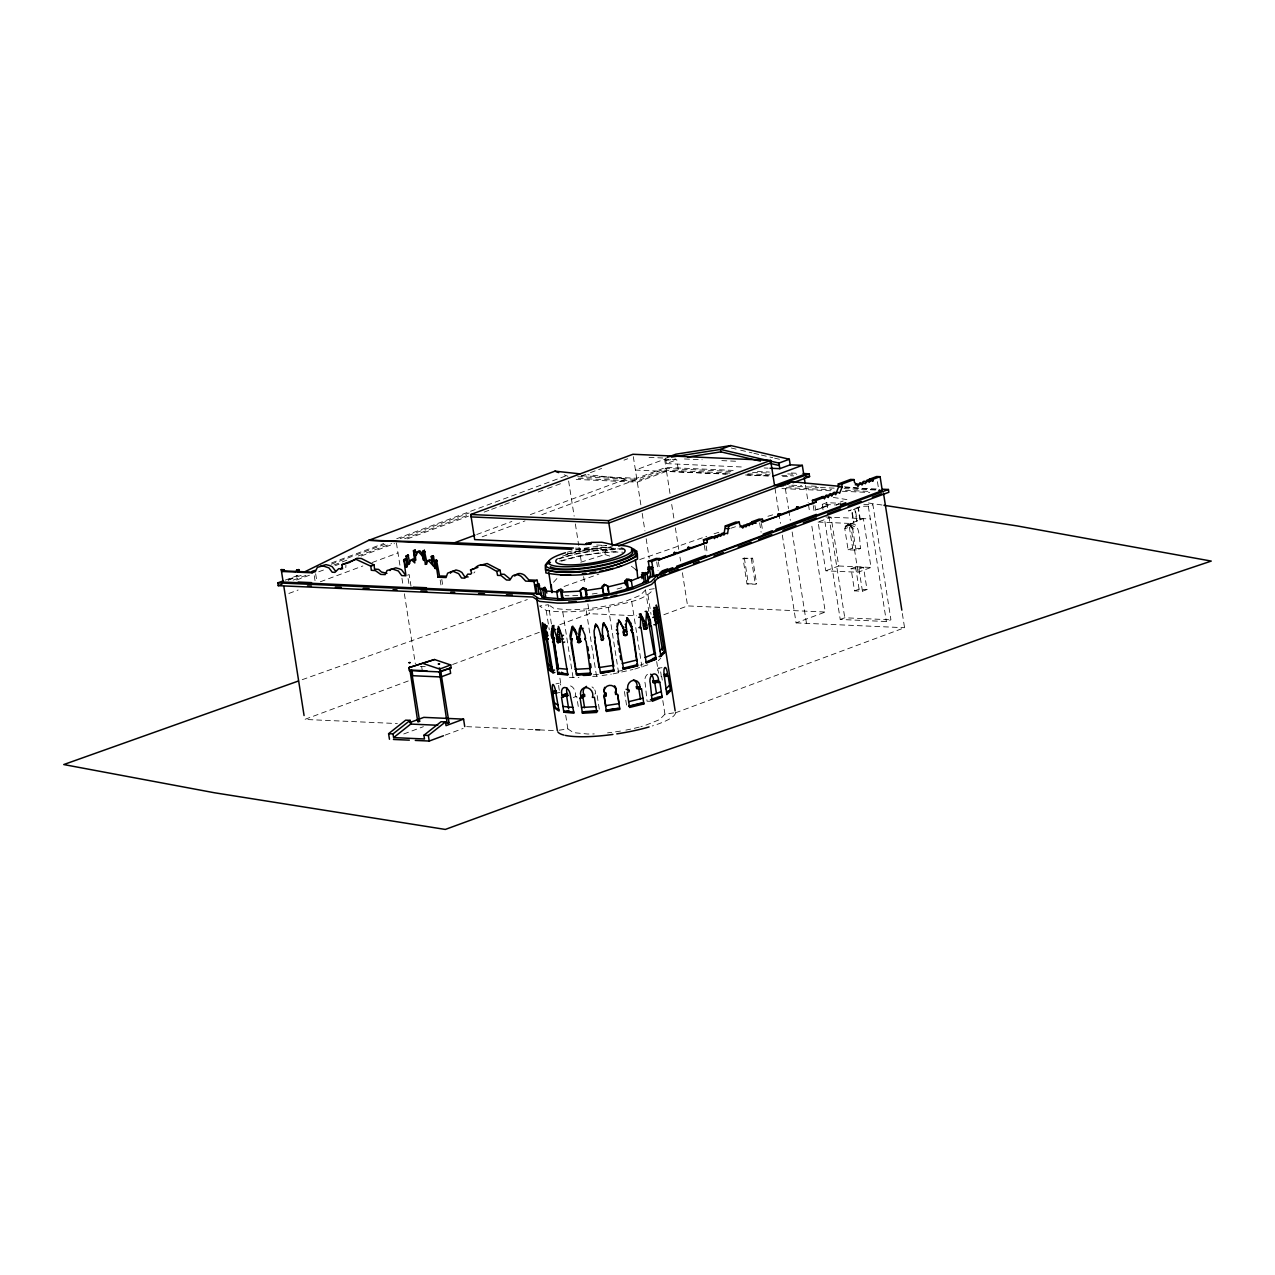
<?xml version="1.0" encoding="UTF-8"?>
<svg xmlns="http://www.w3.org/2000/svg" width="1275" height="1275" viewBox="0 0 1275 1275"><rect width="100%" height="100%" fill="white"/><g stroke="black" fill="none" stroke-linecap="round" stroke-linejoin="round"><path stroke-width="0.75" stroke-dasharray="5 3.75" d="M844.799 528.742L846.01 525.714C860.577 516.008 859.254 540.6 860.561 548.473L856.019 550.147L848.098 549.796L844.799 528.742L849.341 527.053L849.532 525.3L851.923 523.387M580.747 562.227L605.003 554.545L605.641 550.832L613.1 548.075M345.812 567.598L345.939 565.192M473.886 573.017L474.906 571.837M553.525 582.277L557.048 578.404M654.282 588.683L645.485 590.006L640.162 595.393L626.328 600.987A47.781 9.69 -8.9 0 1 568.076 609.801L554.019 608.43L549.796 605.641M551.422 624.017L548.393 604.701L539.596 606.023L546.226 610.438C566.913 613.642 587.871 610.805 608.35 607.378C623.252 602.613 641.883 602.167 653.023 589.942M658.298 660.689L660.801 658.155M673.742 712.884L664.944 714.207L659.621 719.594L645.788 725.188A47.781 9.69 -8.9 0 1 640.879 726.623M823.044 509.729L822.216 504.358L836.384 504.996L838.775 503.625M288.166 579.966L296.932 575.663M594.819 694.03L595.584 693.712A6.789 5.961 58.6 0 0 594.74 689.839M640.066 665.247L643.524 663.861M634.807 669.056L649.23 664.355M285.233 580.125L298.238 575.296M331.691 562.865L383.727 543.533M396.748 538.703L567.726 475.193M288.277 580.141L301.33 575.296M331.149 564.219L387.074 543.453M400.127 538.608L469.104 512.98M293.107 580.141L306.112 575.312M333.986 564.968L347.007 560.123M358.147 555.996L391.6 543.564M404.621 538.735L467.797 515.259M296.549 580.013L309.49 575.216M318.75 571.774L324.296 569.718M335.389 565.59L339.086 564.219M361.287 555.98L394.565 543.612M407.506 538.815L468.515 516.152M484.181 512.072L489.775 510M491.64 509.299L502.828 505.155M504.693 504.454L515.881 500.31M538.241 491.991L545.7 489.233M547.565 488.532L562.482 483.002M581.129 476.069L588.572 473.296M590.437 472.611L601.625 468.451M624.001 460.148L627.73 458.761M288.867 593.449L298.111 590.022M320.312 581.783L362.849 565.972M372.093 562.546L397.991 552.92M678.204 469.041L676.738 459.749L664.626 459.223L635.412 470.061L725.905 474.093M665.486 458.044L666.363 463.622L676.738 459.749M476.738 534.512L511.865 521.459M530.352 514.606L626.471 478.89L587.823 474.714M581.528 475.814L636.687 478.268L665.901 467.415L733.539 470.427M482.141 536.823L525.013 520.901M541.795 514.67L666.076 468.515L732.966 471.495M730.001 473.041L666.347 470.204L637.133 481.057L576.045 478.332M727.499 474.013L666.522 471.304L637.309 482.141L576.22 479.432M407.554 575.168L409.179 574.563L411.028 586.388M575.806 549.509L605.641 550.832L616.733 548.441M822.216 504.358L826.742 502.669L839.157 503.227M819.283 508.916C806.756 512.853 838.472 501.059 826.168 506.35M819.666 508.773L822.534 507.705M822.917 507.562L825.77 506.51M840.129 502.127L843.157 501.011M836.384 504.996L840.926 503.306M818.104 522.033L850.409 523.467L863.382 518.654L871.032 567.439L858.043 572.252L825.754 570.817L818.104 522.033L824.798 519.547M827.65 518.495L831.093 517.204L838.727 565.988L825.754 570.817M859.573 506.797L848.433 510.924L851.573 510.351L853.453 522.336M860.338 519.786L858.457 507.801C862.665 504.549 868.068 507.928 872.897 504.725L890.922 619.825L886.38 621.515L840.225 619.459L824.479 518.829M408.255 680.962L304.677 719.435L397.37 723.562M452.625 664.482L539.5 632.225M559.837 624.67L589.417 613.689L636.703 615.793M743.006 558.338L752.617 558.227L756.617 583.775L755.326 584.253L747.007 583.886L743.006 558.338L752.617 558.227M846.01 525.714L850.552 524.025M847.381 525.077L853.501 523.451M844.99 526.989L849.532 525.3M848.959 525.141L850.537 525.922L855.079 524.232M850.537 525.922L851.971 527.292L856.513 525.603M856.019 550.147L852.72 529.093L857.262 527.42M663.861 614.725L687.592 605.912L825.292 612.032L811.538 524.248M747.007 583.886L756.617 583.775M848.098 549.796L852.64 548.107L860.561 548.473M403.745 733.97L423.396 726.67M851.062 568.666L855.589 566.977L863.51 567.327L866.984 589.544L862.442 591.217L854.537 590.867L851.062 568.666L858.968 569.017L863.51 567.327M445.294 735.069L463.144 728.439M854.537 590.867L859.079 589.178L866.984 589.544M782.324 535.102L796.078 622.885L825.292 612.032M840.225 619.459L844.767 617.769L890.922 619.825M675.463 712.821L904.565 627.714L902.126 612.112M302.207 679.687L527.324 599.569M564.076 586.484L598.931 574.069M639.731 559.55L706.637 536.313M714.048 533.842L719.61 531.994M730.734 528.296L738.161 525.842M573.304 697.489L576.698 696.389L578.467 707.752M767.901 516.295L775.359 514.032M557.414 558.817L578.595 553.063L603.155 549.35L620.622 548.792M559.613 561.127L579.041 555.852L603.585 552.123L619.124 551.629M613.116 673.885L633.006 669.502M555.964 683.862L559.167 683.209M556.665 693.074L559.868 692.421M665.869 460.482L675.686 458.936M592.652 676.611L600.238 675.83M602.087 675.543L611.283 674.156M559.04 730.224L567.837 728.902L573.463 732.647L587.52 734.002A47.781 9.69 -8.9 0 0 594.246 733.906M658.808 668.036L662.044 667.717M569.383 677.36L578.946 677.376M650.489 701.282L647.062 701.218L645.214 683.767A6.789 4.367 -88.9 0 1 648.067 674.013M649.055 457.39L666.761 458.171M684.468 458.968L702.158 459.749M721.841 460.626L737.572 461.327M666.363 463.622L742.64 467.017M764.155 467.973L768.076 468.148M757.414 471.495L769.351 472.037M791.233 473.009L799.202 473.36M752.537 472.356L770.132 473.137M787.743 473.933L796.843 474.332M747.915 473.838L769.797 474.81M781.734 475.352L793.672 475.878M747.166 474.89L768.809 475.846M782.579 476.467L788.476 476.723M745.572 474.969L769.176 476.021M791.759 485.185L801.624 485.616M811.49 486.062L819.379 486.412M845.022 487.544L876.578 488.963M577.671 476.723L636.863 479.352L636.687 478.268M788.89 486.126L818.47 487.448M820.447 487.544L834.248 488.15M844.098 488.596L875.638 489.998M786.277 487.703L831.651 489.727M845.452 490.333L871.096 491.481M781.926 488.596L832.479 490.843M842.281 491.273L869.757 492.501M863.812 504.326L872.897 504.725M825.897 516.981L870.315 518.957M596.652 545.031L606.486 545.461M575.392 548.138L613.036 549.812M838.727 565.988L871.032 567.439M796.078 622.885L904.565 627.714M420.256 666.458L425.388 666.682M466.714 726.654L533.699 729.635M539.612 729.906L555.374 730.607M844.464 486.779L875.686 489.791M576.698 696.389L575.232 696.246L575.487 694.317A6.789 4.112 72 0 0 573.24 687.894A6.789 4.112 72 0 0 568.793 685.998M868.387 502.972L881.997 505.012M833.324 497.441L848.911 499.896M731.228 448.003L738.783 449.772M740.663 450.203L751.979 452.848M753.876 453.294L759.533 454.617M761.414 455.063L772.73 457.709M774.626 458.155L780.284 459.478M605.003 554.545L610.247 556.235M564.203 474.826L567.901 476.292M631.348 566.196L635.619 569.463M851.971 527.292L852.72 529.093M877.455 481.743L878.284 486.97M868.355 506.414L886.38 621.515M859.956 519.929L858.075 507.944L855.222 508.996L857.087 520.981M856.704 521.14L854.824 509.139L851.971 510.207L853.852 522.192M858.968 569.017L862.442 591.217M850.409 523.467L858.043 572.252M849.341 527.053L852.64 548.107M855.589 566.977L859.079 589.178M826.742 502.669L827.666 508.518M828.893 516.327L844.767 617.769M814.948 505.49L815.777 510.829M813.243 505.601L814.056 510.829M805.433 485.233L808.191 502.796M808.493 504.741L809.705 512.55M785.384 488.739L788.508 508.645M788.811 510.59L790.325 520.312M792.158 531.978L806.469 623.347M774.993 488.277L778.658 511.689M778.977 513.634L780.491 523.403M761.462 523.467L762.577 530.591M759.645 522.846L761.111 532.201M751.326 558.705L755.326 584.253M744.313 557.844L748.313 583.408M706.143 545.907L707.258 553.015M704.342 545.365L705.505 552.856M664.626 459.223L666.347 470.204M666.522 471.304L670.188 494.7M671.702 504.454L674.156 520.072M675.383 527.866L678.73 549.334M679.957 557.127L680.563 561.032M682.396 572.746L687.592 605.912M658.394 561.749L659.51 568.873M656.705 561.893L658.059 570.61M633.324 456.689L640.974 505.553M642.186 513.363L644.943 530.91M646.17 538.719L649.214 558.227M661.677 676.308L662.283 680.117M661.167 676.834L661.103 674.746A6.789 1.769 84.3 0 0 659.366 668.467A6.789 1.769 84.3 0 0 657.597 670.268M648.003 595.027L651.031 614.343M645.485 590.006L648.816 611.251M656.689 661.534L658.522 673.232M662.809 700.549L664.944 714.207M631.715 601.609L641.994 667.271M624.399 691.48L626.774 706.621M608.35 607.378L618.63 673.041M568.634 481.026L574.148 516.136M575.36 523.945L578.722 545.397M579.025 547.357L581.48 562.96M583.615 576.619L584.827 584.412M587.887 603.92L589.417 613.689M586.277 610.725L596.572 676.387M597.162 695.608L599.537 710.765M562.785 612.048L573.065 677.71M559.9 678.173L561.127 685.966M565.702 715.243L567.837 728.902M546.226 610.438L549.254 629.754M441.803 579.376L442.855 586.133M440.178 579.982L441.23 586.723M408.08 578.547L409.132 585.305M421.642 666.522L422.503 672.1M396.413 542.927L400.127 566.562M401.944 578.244L402.868 584.077M404.382 593.815L415.363 663.908M315.658 573.75L316.981 582.197M314.256 575.742L315.084 581.033M561.43 561.207A45.008 9.132 -8.9 0 1 622.853 552.202M621.849 587.663A45.008 9.132 -8.9 0 1 614.518 589.703M597.162 593.242A45.008 9.132 -8.9 0 1 589.273 594.357M577.734 595.457A45.008 9.132 -8.9 0 1 565.128 595.68M565.797 554.673A35.047 7.108 -8.9 0 1 611.426 547.15M675.447 712.821A60.562 12.288 -8.9 0 1 652.354 725.953M567.295 552.218A42.505 8.622 -8.9 0 1 607.203 545.509M562.45 556.171A42.505 8.622 -8.9 0 1 611.586 547.644M559.167 558.912A45.502 9.228 -8.9 0 1 622.774 549.286M567.136 553.956A45.502 9.228 -8.9 0 1 612.08 546.927M559.327 690.285A6.598 1.403 78.5 0 1 558.864 683.783A6.598 1.403 78.5 0 1 560.729 685.01M592.014 686.922A6.789 5.961 58.6 0 1 593.56 688.181M622.471 670.379A47.781 9.69 -8.9 0 1 616.717 671.558M598.373 674.332A47.781 9.69 -8.9 0 1 592.604 674.889M639.126 727.101A47.781 9.69 -8.9 0 1 625.882 730.097M620.447 731.085A47.781 9.69 -8.9 0 1 607.538 732.87"/><path stroke-width="1.5" d="M554.099 637.978C549.079 639.285 552.139 628.91 552.489 625.945L553.94 625.467L552.92 634.281L558.354 669.614M639.524 627.364L640.99 627.396L646.25 663.112L656.067 659.159L651.398 626.455L650.218 623.666L648.752 623.634L654.346 654.649M563.47 638.887L562.02 639.365L567.869 674.985L557.892 674.013L552.649 638.456M636.815 661.087L632.4 632.878L630.918 630.057L633.197 633.101L637.675 665.789L623.618 669.248L618.056 637.373L617.307 626.886L619.092 620.224L624.24 630.296L624.511 632.065L623.204 631.954L623.666 634.982L626.408 635.428L627.204 634.488L625.977 624.638L627.459 618.008L626.663 617.785L632.543 630.089L630.742 623.188L627.459 618.008M578.77 634.886L579.472 628.734L581.209 625.499L579.073 638.982L579.551 634.408M558.354 638.393L556.538 638.823L557.701 642.6L560.41 641.516L559.932 638.552C555.262 639.556 558.418 629.308 558.418 626.376L562.036 635.795L562.02 639.365M559.932 638.552L559.327 628.495L557.876 628.973M509.729 578.786L504.231 574.276L500.804 574.196L500.055 570.228L496.804 571.439L497.553 575.392L500.995 575.487L506.478 579.998L509.841 580.141L512.486 576.061A12.623 8.734 69.6 0 1 521.332 576.459L525.635 581.097L533.986 581.48L537.221 580.268L538.018 585.337M576.125 670.714L571.726 642.584L572.188 638.95L570.547 639.476L569.973 635.842L572.013 626.583L576.236 634.217L578.324 642.791L580.922 641.452L579.854 638.52M570.547 639.476L572.794 626.121M600.557 673.232L613.817 670.825L600.557 673.232L594.963 641.261L595.298 637.197M645.278 625.053L646.744 625.069L647.206 628.049L645.963 629.34L643.827 628.846L642.632 620.909L639.333 613.96L640.799 613.976L640.385 627.635L638.918 627.619M546.465 639.142L548.298 638.759L546.385 639.843L544.728 624.065L553.031 672.802L554.864 672.435M585.48 638.201L584.699 638.663L586.181 641.676L590.66 674.236L576.523 675.049L570.945 643.046L571.407 639.428M656.067 622.646L658.028 621.515L657.565 618.55L655.557 618.885M657.645 622.774L655.159 610.725L653.326 610.916C655.127 613.339 654.059 626.79 658.028 621.515M608.637 635.572L606.613 627.491L603.617 622.71L602.342 629.165L602.613 636.48M645.166 611.442L646.632 611.474L645.915 621.068L646.744 625.069M648.417 573.128L648.178 567.12L652.72 567.614L648.178 567.12M650.25 575.79L649.023 577.033L652.72 576.651L651.876 566.753M600.573 634.153C601.513 641.707 599.298 625.866 595.728 624.192L594.054 631.045L594.548 637.707M617.196 623.268L617.307 626.886M406.47 555.629L408.175 563.933L409.801 563.327L408.096 555.023L406.135 556.123L406.996 567.04L405.657 566.977L403.936 559.566L405.562 558.976L406.263 559.932L407.283 566.371L405.657 566.977M426.758 562.052L424.32 550.306L422.36 552.378L423.619 560.458L422.376 555.996L418.152 551.406L415.507 556.139L415.618 560.394L413.498 550.625L415.124 550.035L416.463 554.848M423.985 551.772L424.32 550.306M413.498 550.625L414.821 562.913L411.219 559.566L408.175 563.933M414.757 551.501L415.124 550.035M603.617 622.71L602.804 625.706M389.991 570.531L390.341 569.272M450.505 573.224L450.856 571.965M514.733 576.093L515.738 574.85A12.623 8.734 69.6 0 1 524.583 575.248L528.87 579.902L537.221 580.268M595.728 624.192L594.835 627.173M777.989 515.451L778.356 513.745L779.137 515.02L780.762 514.447L780.077 513.825L779.71 515.53L761.175 521.698L762.912 521.778L762.514 519.26L755.501 521.873L755.724 523.26A3.411 2.359 -87.4 0 0 752.521 524.455A3.602 2.486 -87.4 0 0 749.206 525.683A3.474 2.407 -87.4 0 0 745.955 526.894A3.363 2.327 -87.4 0 0 742.783 528.073L739.675 524.694L739.277 522.192L735.818 522.033L725.3 525.953L724.104 533.572A4.239 2.933 -87.4 0 0 720.471 534.91A3.602 2.486 -87.4 0 0 717.156 536.153A3.729 2.582 -87.4 0 0 713.777 537.397A2.677 1.849 -87.4 0 0 711.514 537.508M739.277 522.192L728.758 526.097L727.563 533.715A4.239 2.933 -87.4 0 0 723.929 535.07A3.602 2.486 -87.4 0 0 720.614 536.297A3.729 2.582 -87.4 0 0 717.251 537.556A2.677 1.849 -87.4 0 0 714.462 538.592L714.255 537.189L710.781 537.03L703.465 539.755L704.039 543.501M664.403 676.499L667.622 676.18L667.542 674.108A6.789 1.769 84.3 0 0 664.753 667.574A6.789 1.769 84.3 0 0 664.482 677.2L666.857 694.62L670.523 690.907L668.132 675.67L664.913 675.989M427.013 563.773L425.404 564.379L428.177 560.251L432.257 564.793L431.364 556.362L433.277 565.797L435.62 568.507L434.52 561.414L436.496 559.884L439.652 576.603M436.496 559.884L434.52 561.414M779.137 515.02L796.413 508.613L796.732 506.924L799.298 508.263L816.112 502.015L815.888 500.517L824.208 497.425L824.447 498.923A3.299 2.279 -87.4 0 1 828.208 497.521A3.124 2.167 -87.4 0 1 831.842 496.166A3.474 2.407 -87.4 0 1 835.747 494.716A3.411 2.359 -87.4 0 1 839.603 493.297L842.153 486.907L841.707 484.149L854.043 479.575L854.473 482.332L858.059 486.428A3.57 2.47 -87.4 0 1 862.028 484.962L863.51 482.827L865.47 483.687A3.379 2.343 -87.4 0 1 869.295 482.253A3.124 2.167 -87.4 0 1 872.929 480.914L872.706 479.416L880.101 476.675L882.284 490.604L652.72 576.651M780.874 515.1L798.15 508.693L798.453 507.004M854.043 479.575L850.568 479.416L838.249 483.99L838.679 486.763L836.129 493.138A3.411 2.359 -87.4 0 0 832.272 494.572M534.607 585.496L538.719 583.695L540.217 589.512M538.289 584.747L538.719 583.695M642.042 578.659L642.313 572.65L647.062 573.336L648.29 581.145L642.839 582.468M646.058 582.404L644.847 574.611L645.724 572.491M386.931 573.32L381.48 572.045L378.643 569.431L374.547 569.064L374.069 564.968L370.818 566.18L371.312 570.276L375.392 570.626L380.747 574.387L385.162 574.595L387.09 570.467L392.541 569.048L398.326 570.977L401.705 575.583L405.928 575.774L403.936 559.566M405.562 558.976L403.537 560.49M677.137 552.904L687.815 548.951L688.229 547.214L690.986 548.489L707.322 542.417L706.924 539.915L714.255 537.189M676.101 552.442L675.479 554.242L658.123 559.98L673.742 554.163L674.363 552.362L677.089 553.653L689.552 549.015L689.95 547.294M613.578 669.598L609.307 638.185L607.84 635.301M600.589 636.4L601.816 640.48L603.521 638.934L603.075 636.018M296.597 570.164L297.744 572.172L299.37 571.567L298.717 569.59L296.597 570.164L296.31 572.108L282.524 571.487L281.217 569.606L283.162 582.038L535.835 593.305L537.142 594.166L540.823 593.417M297.744 570.308L298.717 569.59M408.096 555.023L406.135 556.123M432.639 556.283L433.5 556.298L434.902 565.192L436.48 567.869L434.871 568.475M546.847 593.082L544.871 587.393L540.584 589.464L541.795 597.258L557.159 598.517M543.963 588.588L544.871 587.393M558.418 642.648L560.41 641.516M340.632 569.08L341.939 567.487M625.579 584.954L624.957 581.049L626.694 578.962L631.237 580.093L632.448 587.903L626.184 588.859M628.511 589.13L627.3 581.32L629.037 579.232M624.591 635.476L627.204 634.488M586.867 596.732L581.384 598.118L580.157 590.309L583.265 587.663L586.054 588.875L586.962 594.74M580.157 590.309L583.265 587.663M586.484 597.577L585.257 589.767L586.054 588.875M581.384 598.118L582.165 597.226M411.379 560.474L412.845 558.96L414.646 560.299M645.548 574.627L649.836 570.244L650.872 576.842L646.584 581.225L648.29 581.145M427.986 561.494L429.803 559.645L432.448 561.861M882.507 489.217L888.42 489.488L888.85 492.277L657.868 578.069L651.637 584.38L633.675 591.632A62.698 12.718 -8.9 0 1 557.621 603.139L539.389 601.37L532.838 597.019L278.237 585.671L277.807 582.882L283.369 580.81M655.143 619.315L656.992 619.124M662.458 650.33L657.215 617.212M657.565 618.55L655.94 610.327L657.773 610.135L664.514 652.736L660.896 656.402L659.048 656.593M659.844 650.792L663.781 646.808M650.441 661.056L653.119 658.362M660.259 655.366L662.681 652.912L664.514 652.736M660.721 655.286L664.355 651.621M665.948 688.851L669.614 685.137M666.682 693.504L670.347 689.791M652.959 680.93L658.601 680.531A6.789 4.367 -88.9 0 0 653.214 674.108A6.789 4.367 -88.9 0 0 650.346 683.862L652.194 701.314L662.171 697.298L659.797 682.141L653.214 682.619L652.959 680.93L658.601 680.531M579.36 642.696L580.922 641.452M451.557 571.997L455.94 569.973L459.223 570.865L461.901 572.459L464.753 576.778L468.132 576.938M604.302 584.476L601.975 586.468L604.047 594.915L609.131 593.911L607.904 586.117L604.302 584.476L607.904 586.117M602.82 587.106L605.131 585.129M563.837 598.246L557.908 599.186L556.681 591.377L560.729 588.938L562.96 590.437L560.665 591.409L558.434 589.911M389.465 739.261L388.588 733.699L405.705 720.152L410.136 720.359L410.725 724.072L393.608 737.603L393.019 733.89L410.136 720.359M393.608 737.603L424.495 738.99L423.922 735.261L441.038 721.73L445.469 721.921L446.043 725.65L463.574 719.132L464.738 726.575M423.922 735.261L428.352 735.468L445.469 721.921M391.425 569.319L395.792 567.837L399.107 568.762L401.561 569.766L404.956 574.372M474.667 568.538C481.568 560.363 489.998 567.981 496.804 571.439M411.331 670.076L419.634 721.283L418.726 721.618L417.738 721.57L409.992 670.299M411.634 670.172L409.737 670.475M440.704 671.399L449.007 722.59L448.083 722.925L447.111 722.877L439.365 671.606M441.007 671.479L439.11 671.782M417.738 721.57L419.634 721.283M447.111 722.877L449.007 722.59M636.352 686.763L639.907 687.113L636.352 686.763L636.623 688.468L641.484 688.771L643.859 703.928L629.579 707.45L627.204 692.309L629.181 691.815L628.926 690.126L626.121 689.297M787.679 484.261L791.775 481.711L840.56 486.412M574.356 630.328L575.137 629.866L573.575 627.364M584.699 638.663L585.528 638.632L584.97 634.998L582.308 628.766L583.089 628.288M576.236 634.217L577.017 633.739L575.137 629.866M577.177 637.309L577.957 636.847L577.447 639.078M576.922 639.11L578.228 638.6M579.073 638.982L580.46 638.472M577.4 642.138L580.125 642.217M580.954 696.038A6.789 5.961 58.6 0 1 585.639 687.623A6.789 5.961 58.6 0 1 592.859 695.369L592.365 697.393L594.437 697.282L596.812 712.422L582.452 713.235L580.077 698.094L584.795 696.309L584.524 694.62L580.954 696.038L583.679 694.381A6.789 5.961 58.6 0 1 586.596 686.364M580.077 698.094L582.803 696.421L584.572 707.784M582.452 713.235L585.177 711.562L597.736 710.86M480.994 565.128L487.162 563.534L500.055 570.228M550.481 562.387L545.286 565.064L545.445 570.132C575.965 575.965 609.418 570.212 637.07 556.267L636.91 551.198L633.372 550.465M591.249 543.214L585.735 544.043M604.701 687.305A6.072 5.945 -1.8 0 0 604.828 692.787L605.752 692.931L606.055 695.895L604.047 696.182L606.438 711.434L619.841 709.394L617.451 694.158L615.65 694.429L616.08 691.082A6.072 5.945 -1.8 0 0 614.534 685.807M615.395 692.835L616.08 691.082M303.944 572.204L368.842 540.281L554.96 471.16L580.093 473.87M556.681 591.377L558.976 590.405M557.908 599.186L559.056 598.708M630.248 581.177L643.333 575.886L644.353 582.484L631.284 587.775M648.752 623.634L650.792 623.443L650.234 619.809L646.632 611.474M643.349 625.818C648.21 625.451 641.58 616.622 640.799 613.976M644.959 657.518L655.589 653.214M646.074 662.012L655.892 658.043M646.409 662.426L656.067 659.159M653.214 682.619L659.797 682.141M651.302 695.56L661.263 691.528M650.393 699.879L655.366 697.855M652.019 700.198L661.996 696.182M281.217 569.606L283.958 569.702L284.15 570.897L282.524 571.487M282.333 570.308L283.958 569.702M297.553 570.977L299.179 570.371M297.744 572.172L312.088 572.81L311.881 571.582L315.132 570.371M312.088 572.81L313.698 572.204L299.37 571.567M278.237 585.671L281.95 584.285M584.842 544.505L474.682 539.596L470.762 514.51L632.942 454.267L770.626 460.402L774.562 485.488L783.217 485.887M311.881 571.582L315.323 571.742L317.332 567.359L322.766 565.845L328.918 567.885L332.217 572.236L334.958 572.347L338.704 568.682L342.561 568.793L341.891 564.682L348.999 562.642L356.968 558.259L361.319 558.482L374.069 564.968M667.223 457.39L675.877 454.187L730.846 445.565L789.321 459.239L790.197 464.817L779.806 468.674L770.036 468.228M414.327 552.155L415.953 551.549M418.152 551.406L419.778 550.8L424.001 555.39L422.376 555.996M406.964 556.171L408.59 555.565M425.404 564.379L423.523 552.41L425.149 551.804M404.637 560.538L406.263 559.932M571.822 549.334L368.842 540.281L454.553 542.752L474.89 535.197M407.49 564.809L409.116 564.203M431.364 556.362L432.99 555.773M730.846 445.565L720.471 449.422L671.383 457.119M431.89 556.904L433.5 556.298M434.887 560.49L435.556 561.446L437.182 560.841M433.277 565.797L434.902 565.192M435.62 568.507L437.245 567.917M435.556 561.446L438.026 577.208L441.262 575.997L446.091 576.204M438.026 577.208L446.059 577.559L447.621 573.16L452.689 571.168L458.665 573.654L461.518 577.989L464.881 578.149L467.797 574.117L470.634 574.228L471.654 573.049L470.523 569.989L473.758 568.778M470.762 514.51L608.462 520.646L770.626 460.402M771.008 462.825L608.828 523.053L471.144 516.917M760.458 461.12L720.853 451.86L720.471 449.422L778.945 463.096L789.321 459.239M773.112 476.197L802.326 465.343L803.776 474.651L614.247 545.031M774.562 485.488L779.933 484.659L809.147 473.806L809.577 476.595L793.146 482.699M618.678 546.003L791.775 481.711M739.946 526.957A3.363 2.327 -87.4 0 1 742.496 526.734A3.474 2.407 -87.4 0 1 745.748 525.523A3.602 2.486 -87.4 0 1 749.062 524.296A3.411 2.359 -87.4 0 1 752.266 523.101L752.043 521.714L759.055 519.116L762.514 519.26M649.389 568.299L648.306 561.335L656.147 558.418L659.621 558.562L659.844 560.044M812.972 503.848L812.414 500.374L820.749 497.282L824.208 497.425M855.286 484.867A3.57 2.47 -87.4 0 1 858.569 484.803L860.051 482.683L862.012 483.528A3.379 2.343 -87.4 0 1 865.837 482.109A3.124 2.167 -87.4 0 1 869.47 480.755L869.247 479.273L876.642 476.515L880.101 476.675M648.306 561.335L651.764 561.478L659.621 558.562M691.066 547.74L707.322 542.417M762.912 521.778L779.71 515.53M661.996 570.993L667.462 568.953M840.289 504.773L845.803 502.717M879.591 490.174L878.826 490.461L882.284 490.604M660.067 572.427L672.849 567.678M676.499 566.323L705.712 555.47M763.135 534.145L772.299 530.735M775.981 529.38L816.335 514.383M408.765 667.686L434.504 659.526L450.697 664.96L451.143 667.829L440.098 671.925L409.211 670.554L408.765 667.686L434.504 659.526M888.42 489.488L657.438 575.28L653.947 575.423L651.764 561.478M659.972 576.125L665.55 574.053M669.279 572.666L678.603 569.208M693.488 563.678L699.082 561.606M713.984 556.075L723.292 552.617M738.193 547.071L751.246 542.226M758.689 539.468L771.726 534.623M782.898 530.48L795.935 525.635M803.393 522.862L816.43 518.017M827.602 513.873L840.639 509.028M848.098 506.255L861.135 501.41M872.307 497.266L881.631 493.807M423.459 663.622L439.652 669.072L450.697 664.96M441.644 670.778L451.143 667.829M426.902 670.809L411.905 670.14L412.765 675.718L440.895 676.961L450.633 673.343L449.756 667.765M409.801 722.574L423.826 717.363L463.574 719.132M415.299 740.424L429.229 741.046L443.509 735.739M298.462 681.009L63.75 764.554L214.28 792.731L445.31 829.435L603.187 771.694L758.768 718.702L986.197 636.719L1211.25 561.08L1017.163 525.938L883.942 505.298M470.523 569.989L477.918 567.343M551.852 628.734L553.302 628.256M552.489 625.945L554.322 629.898L555.773 629.436M551.501 631.747L552.952 631.268M557.637 632.241L559.087 631.778M551.469 634.759L552.92 634.281M557.653 634.918L559.103 634.44M552.043 638.393L553.493 637.914M556.538 638.823L556.633 637.102L558.083 636.623M557.781 637.181L559.231 636.719M562.036 635.795L563.502 635.317M558.052 638.982L559.518 638.504M552.489 641.947L553.94 641.484M557.016 641.851L558.466 641.389M557.701 642.6L559.868 642.17M563.215 642.504L564.666 642.026M557.892 674.013L567.821 674.443M562.004 695.162L567.088 693.504L567.965 695.544L561.478 697.058L563.853 712.199L573.989 713.187L570.403 695.975A6.789 4.112 72 0 0 564.937 687.48A6.789 4.112 72 0 0 562.004 695.162L567.694 693.839M563.168 696.501L567.965 695.544M563.853 712.199L568.937 710.542M586.532 543.867L591.313 543.405M277.807 582.882L532.392 594.23L535.835 593.305L533.986 581.48M541.477 588.269L542.847 590.038L546.242 589.178M630.918 630.057L631.747 629.85M623.204 631.954L624.511 632.065M631.731 630.28L632.543 630.089M622.168 663.637L637.388 659.876M623.443 668.132L637.5 664.673M637.675 665.789L622.822 669.024L623.618 669.248M636.623 688.468L641.484 688.771M628.671 701.696L642.951 698.158M628.559 706.175L641.054 703.099L643.859 703.928M629.404 706.334L643.684 702.812M341.891 564.682L356.028 559.342L370.818 566.18M535.038 584.444L535.914 586.373L539.612 585.623M544.776 626.009L546.608 625.643M545.413 626.503L547.246 626.137M543.182 631.842L542.783 628.001L544.616 627.635L545.015 631.476L543.182 631.842L543.628 634.631L545.7 634.424L550.673 667.813M544.903 627.906L546.752 627.539M542.783 628.001L542.544 622.71L544.074 628.926L545.907 628.559M542.927 629.707L544.76 629.324M545.365 632.432L547.214 632.049L547.692 635.699L545.859 636.066M543.58 634.615L545.7 634.424M546.385 639.843L545.254 635.667L547.087 635.285M545.254 635.667L547.246 635.396M546.003 636.161L547.836 635.795M553.031 672.802L549.318 670.331L548.84 668.18L544.234 638.727L546.067 638.361M546.035 639.604L547.867 639.237M549.318 670.331L551.151 669.949L550.896 668.371M552.76 670.443L554.593 670.076M556.665 693.074L552.904 693.361L555.278 708.502L559.024 711.004L555.996 693.648A6.598 1.403 78.5 0 0 553.191 684.532A6.598 1.403 78.5 0 0 552.904 691.592L556.107 690.938M552.904 691.592L556.394 691.369M606.932 593.544L603.202 594.278L604.047 594.915M687.464 457.088L720.853 451.86M601.067 639.763L602.979 640.305M599.091 667.542L613.514 665.359M600.382 672.116L613.658 670.092M605.545 705.665L618.933 703.641M617.881 708.326L606.39 710.063L606.438 711.434M606.262 710.318L619.666 708.278M647.796 569.224L651.493 568.857M655.238 607.681L657.071 607.506L657.773 610.135M656.657 613.578L658.49 613.403M654.266 614.534L656.099 614.359M655.286 617.1L657.119 616.909L656.258 605.003L657.071 607.506M652.8 617.467L654.649 617.291L655.43 620.702L660.896 656.402M654.872 617.546L656.705 617.355M657.008 617.419L659.063 617.02M657.741 620.224L659.589 620.048M655.477 622.471L657.9 622.471M653.884 624.718L655.732 624.527M664.323 674.427L667.542 674.108M664.148 674.921L667.367 674.602M667.287 691.225L670.523 690.907M580.747 591.074L561.988 592.142L563.024 598.724L581.783 597.672L581.002 592.732M571.312 638.998L572.188 638.95M575.057 669.311L590.373 668.451M576.348 673.933L590.484 673.12M591.441 673.774L577.304 674.571L577.081 673.136M581.543 707.466L595.903 706.669M582.277 712.119L596.636 711.307M641.437 574.77L644.847 574.611M591.026 542.385L601.975 542.258L615.618 545.381M648.082 613.944L646.616 613.913L649.326 623.411M647.732 616.526L649.198 616.558M638.711 617.291L640.178 617.323M641.15 617.307L642.616 617.339M648.768 619.778L650.234 619.809M642.632 620.909L644.098 620.941M643.445 623.905L644.911 623.937M643.716 625.674L645.182 625.706M649.931 626.423L651.398 626.455M645.74 628.017L647.206 628.049M643.827 628.846L646.68 629.021M655.812 657.581L654.346 657.549L654.585 659.127M657.039 697.186L662.171 697.298M790.197 464.817L802.326 465.343M803.17 473.535L809.147 473.806M805.593 476.42L809.577 476.595M869.247 479.273L872.706 479.416M869.47 480.755L872.929 480.914M838.249 483.99L841.707 484.149M838.679 486.763L842.153 486.907M779.933 484.659L785.846 484.914M812.414 500.374L815.888 500.517M816.112 502.015L797.576 508.183L796.732 506.924M797.465 507.53L799.202 507.609M796.317 507.96L798.038 508.04M796.413 508.613L798.15 508.693M778.356 513.745L780.077 513.825M779.041 514.383L780.762 514.447M777.877 514.797L779.615 514.877M752.043 521.714L755.501 521.873M752.266 523.101L755.724 523.26M725.3 525.953L728.758 526.097M725.682 528.456L729.157 528.615M703.465 539.755L706.924 539.915M687.703 548.298L689.44 548.377M687.815 548.951L689.552 549.015M454.553 542.752L573.415 548.043M673.646 553.525L675.367 553.605M673.742 554.163L675.479 554.242M320.583 566.164L326.002 564.65L329.396 565.478L332.169 566.674L335.468 571.025M284.15 570.897L295.959 571.423M298.159 582.038L311.546 582.627M413.18 587.153L426.392 587.743M307.482 585.894L311.451 586.07M335.325 587.137L341.302 587.393M363.184 588.381L369.144 588.636M393.019 589.703L397.003 589.879M420.877 590.947L426.854 591.217M450.713 592.269L454.697 592.445M478.571 593.512L484.548 593.783M506.43 594.756L512.391 595.027M410.725 724.072L437.755 725.268M535.675 729.73L539.612 729.906M388.588 733.699L393.019 733.89M393.433 739.452L409.339 740.153M558.02 592.11L544.744 590.819L545.764 597.417M556.601 668.212L567.407 669.263M557.717 672.897L567.694 673.869M562.944 706.43L573.081 707.418M563.678 711.083L573.814 712.072M628.926 690.126L628.081 690.03A6.789 6.104 -73.6 0 1 632.735 680.483A6.789 6.104 -73.6 0 1 639.907 687.113M628.894 579.822L631.237 580.093M624.957 581.049L627.3 581.32M630.121 587.632L632.448 587.903M604.828 692.787L606.055 695.895M769.893 463.335L779.328 465.534M583.679 694.381L584.524 694.62M628.527 620.303L629.34 620.527M625.722 620.813L626.519 621.037M629.946 622.949L630.742 623.188M625.18 624.415L625.977 624.638M631.189 626.216L631.986 626.455M618.295 619.985L621.435 623.634M625.021 627.268L625.834 627.507M620.622 623.411L623.3 627.284M625.053 629.643L625.85 629.882M622.503 627.045L624.24 630.296M632.4 632.878L633.197 633.101M626.742 631.523L625.34 631.428L626.137 631.667M616.271 629.898L617.084 630.137M625.611 635.189L626.408 635.428M618.502 633.548L616.845 633.532L617.642 633.755M623.666 634.982L625.387 635.715M637.436 664.211L636.623 663.972L636.878 665.55M622.598 667.59L623.395 667.829M554.96 471.16L558.657 472.627M582.484 588.556L585.257 589.767M688.229 547.214L689.153 547.756M674.363 552.362L675.256 552.92M642.313 572.65L643.652 573.511M532.392 594.23L538.942 598.581L557.175 600.35A62.698 12.718 -8.9 0 0 633.245 588.843L651.19 581.591L657.438 575.28L657.868 578.069M561.494 672.228L564.299 674.108M548.25 664.466L552.234 667.112M549.143 669.216L552.856 671.686M554.37 702.748L558.131 705.234M555.103 707.386L558.848 709.888M540.951 589.225L537.954 587.201L538.99 593.799L541.987 595.823M645.963 629.34L644.815 625.85M635.619 569.463L637.006 570.515L637.739 578.053M609.131 593.911L627.348 589.002L626.312 582.404L607.681 586.994L608.446 591.951M603.633 623.108L608.016 631.3M580.428 625.977L582.308 628.766M595.744 624.591L597.417 626.71M422.694 550.912L423.523 552.41M607.856 635.683L609.322 638.584M554.322 629.898L556.633 637.102M655.159 610.725L654.107 607.33L654.649 617.291M544.074 628.926L545.413 635.779M883.479 493.106L901.823 610.167M804.206 477.424L805.131 483.289M778.945 463.096L779.806 468.674M654.681 580.157L675.16 710.86M658.091 681.025L658.362 682.731M654.665 682.045L656.45 693.409M635.332 559.884L637.006 570.515M639.158 687.592L639.428 689.281M638.679 687.958L640.464 699.306M608.462 520.646L612.383 545.732M624.001 632.193L624.479 635.221M623.443 630.057L623.714 631.826M617.833 640.895L618.423 644.64M619.012 648.385L619.602 652.147M620.192 655.892L620.782 659.637M609.307 638.185L613.737 666.49M617.706 694.7L618.901 702.318M613.562 669.2L613.833 671.208M615.363 691.464L615.65 694.429M603.075 636.416L603.521 638.934M604.015 694.811L605.8 706.254M599.059 667.128L594.963 641.261M587.855 646.855L588.444 650.617M589.034 654.378L589.624 658.139M590.5 663.781L591.09 667.542M579.679 638.95L580.157 641.931M577.702 638.632L578.181 641.66M581.798 696.278L582.069 697.983M560.665 591.409L561.877 599.218M548.728 572.332L551.708 591.345M558.482 639.014L558.96 641.994M566.562 695.401L568.634 708.661M552.633 631.731L558.37 668.435M559.119 672.116L559.342 673.535M562.61 695.497L562.881 697.186M542.847 590.038L544.074 597.847M553.175 692.022L553.446 693.727M535.914 586.373L537.142 594.166M536.568 598.039L557.35 730.687M432.878 557.86L433.373 561.032M439.652 669.072L440.098 671.925M440.305 673.248L440.895 676.961M428.352 735.468L429.229 741.046M283.863 586.5L304.072 715.546M543.867 634.807L544.234 638.727M551.262 584.763L551.979 592.668M637.357 553.988L637.516 559.056C609.864 573.001 576.396 578.754 545.875 572.921L545.716 567.853M605.752 692.931L605.8 694.301M621.802 565.702A45.008 9.132 -8.9 0 1 616.845 567.279M613.163 568.299A45.008 9.132 -8.9 0 1 605.37 570.164M603.41 570.578A45.008 9.132 -8.9 0 1 599.728 571.312M595.855 572.013A45.008 9.132 -8.9 0 1 589.927 572.937M585.99 573.447A45.008 9.132 -8.9 0 1 582.197 573.893M570.578 574.738A45.008 9.132 -8.9 0 1 560.363 574.706M621.244 548.107A35.047 7.108 -8.9 0 1 594.278 562.594A35.047 7.108 -8.9 0 1 556.92 559.231M565.335 735.404A60.562 12.288 -8.9 0 0 581.065 736.743A58.698 11.905 -8.9 0 0 612.908 734.432M563.948 735.085A60.562 12.288 -8.9 0 1 557.892 731.993M614.996 545.254A42.505 8.622 -8.9 0 1 621.833 557.111A42.505 8.622 -8.9 0 1 559.422 566.562A42.505 8.622 -8.9 0 1 565.462 552.76M828.383 496.007A3.474 2.407 -87.4 0 1 831.268 493.792M821.626 497.377A3.299 2.279 -87.4 0 1 824.75 497.362A3.124 2.167 -87.4 0 1 827.443 495.21M604.876 694.158A6.072 5.945 -1.8 0 1 609.259 685.408A6.072 5.945 -1.8 0 1 616.128 692.452M616.972 595.218A58.698 11.905 -8.9 0 1 611.076 596.509M607.139 597.306A58.698 11.905 -8.9 0 1 603.426 597.991M589.895 600.095A58.698 11.905 -8.9 0 1 586.102 600.557M576.348 601.513A58.698 11.905 -8.9 0 1 568.65 601.975M649.087 726.941A58.698 11.905 -8.9 0 1 616.781 733.874M631.332 549.955A42.505 8.622 -8.9 0 1 601.959 565.08A42.505 8.622 -8.9 0 1 550.306 566.738M634.536 551.692A45.502 9.228 -8.9 0 1 603.107 567.885A45.502 9.228 -8.9 0 1 547.82 569.638M631.954 548.409A45.502 9.228 -8.9 0 1 591.106 567.63A45.502 9.228 -8.9 0 1 549.445 560.888M567.088 693.504A6.789 4.112 72 0 1 567.024 688.006M633.548 679.973A6.789 6.104 -73.6 0 1 637.102 686.285M650.648 674.188A6.789 4.367 -88.9 0 1 653.469 680.42M590.676 675.049A47.781 9.69 -8.9 0 1 583.297 675.415M439.078 668.371L440.226 668.53L439.078 668.371M409.036 662.681L410.136 662.602L409.036 662.681M438.393 663.988L439.508 663.908L438.393 663.988M586.452 543.373L585.815 544.553L591.313 543.724L590.484 542.752L586.452 543.373M409.769 667.351L410.821 667.032L409.769 667.383M602.597 587.998L585.847 590.532L586.883 597.13L603.617 594.596L602.597 587.998"/></g></svg>
